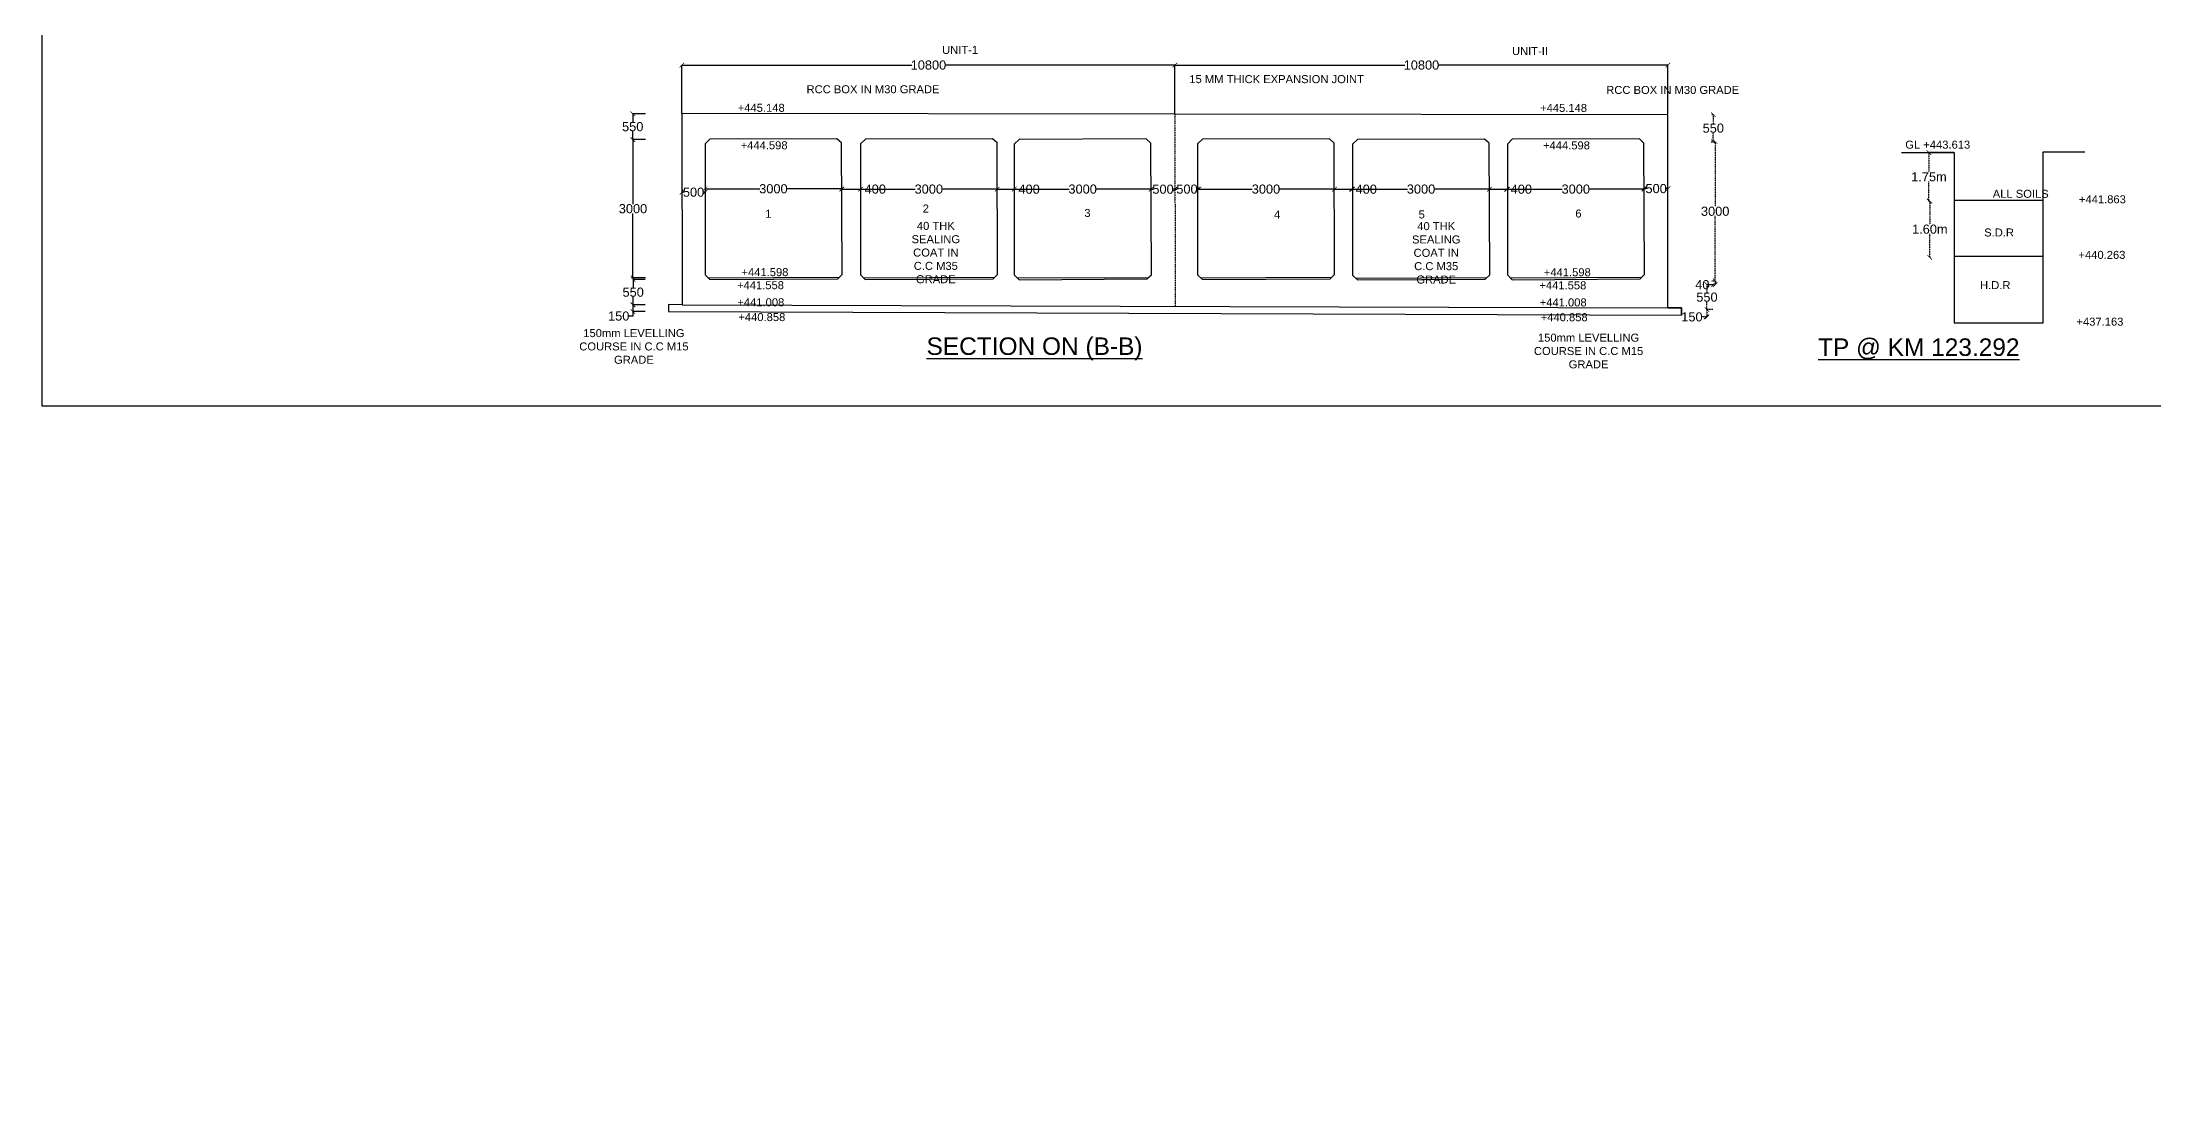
# Model space of a CAD drawing. Header units: inches. Extents: x -25940 to 116401, y 67945 to 197802.
# Drawn here: x -25940 to 66419, y 67945 to 114386 of the extents above; entities that cross this region are included whole.
import ezdxf
from ezdxf.enums import TextEntityAlignment as Align

# ---------------------------------------------------------------- set-up
doc = ezdxf.new("R2010")
doc.units = ezdxf.units.IN
doc.header["$MEASUREMENT"] = 0
doc.linetypes.add('HIDDEN2', pattern=[0.1875, 0.125, -0.0625])
for name, color, linetype in [('DIM', 7, 'Continuous'), ('DIM TEXT', 7, 'Continuous'), ('LINE', 7, 'Continuous'), ('TEXT', 7, 'Continuous')]:
    doc.layers.add(name, color=color, linetype=linetype)
doc.styles.get("Standard").update_dxf_attribs({"font": 'arial.ttf'})
doc.dimstyles.new('ST1', dxfattribs={"dimtxt": 400, "dimasz": 200, "dimexe": 0.18, "dimexo": 0.0625, "dimgap": 0.09, "dimtad": 0, "dimtih": 1, "dimtoh": 1, "dimdec": 0, "dimzin": 0, "dimdsep": 46, "dimtxsty": 'Standard', "dimblk": 'ARCHTICK', "dimcen": 0.09, "dimadec": 0, "dimazin": 0, "dimtfac": 1, "dimtdec": 0, "dimtofl": 0, "dimtmove": 0, "dimatfit": 3, "dimldrblk": 'ARCHTICK', "dimfxl": 1, "dimtolj": 1, "dimtzin": 0, "dimarcsym": 0})
doc.dimstyles.new('ST100', dxfattribs={"dimtxt": 100, "dimasz": 200, "dimexe": 0.18, "dimexo": 0.0625, "dimgap": 0.09, "dimtad": 0, "dimdec": 0, "dimzin": 0, "dimdsep": 46, "dimtxsty": 'Standard', "dimblk": 'ARCHTICK', "dimcen": 0.09, "dimadec": 0, "dimazin": 0, "dimtfac": 1, "dimtdec": 0, "dimtofl": 0, "dimtmove": 0, "dimatfit": 3, "dimldrblk": 'ARCHTICK', "dimfxl": 1, "dimtolj": 1, "dimtzin": 0, "dimarcsym": 0})

# ---------------------------------------------------------------- blocks, each defined once
blk = doc.blocks.new('_ArchTick')
at = {"color": 0, "linetype": 'ByBlock', "const_width": 0.15}
blk.add_lwpolyline([(-0.5, -0.5), (0.5, 0.5)], dxfattribs=at)
blk = doc.blocks.new('*D51')
at = {"layer": 'Defpoints', "color": 0, "transparency": 16777216}
for p in [(23605, 113386), (2041, 111269), (23605, 111241)]:
    blk.add_point(p, dxfattribs=at)
at = {"layer": 'DIM', "color": 0, "lineweight": -2, "transparency": 16777216}
for p, q in [((2041, 111269), (2041, 113387)), ((2041, 113386), (12090, 113386)), ((23605, 113386), (13557, 113386)), ((23605, 111241), (23605, 113387))]:
    blk.add_line(p, q, dxfattribs=at)
at = {"layer": 'DIM', "color": 0, "lineweight": -2, "transparency": 16777216, "xscale": 200, "yscale": 200, "zscale": 200, "rotation": 180}
blk.add_blockref('_ArchTick', (2041, 113386), dxfattribs=at)
at = {"layer": 'DIM', "color": 0, "lineweight": -2, "transparency": 16777216, "xscale": 200, "yscale": 200, "zscale": 200}
blk.add_blockref('_ArchTick', (23605, 113386), dxfattribs=at)
at = {"layer": 'DIM', "color": 0, "transparency": 16777216, "insert": (12823, 113386), "char_height": 400, "attachment_point": 5}
blk.add_mtext('\\A1;10800', dxfattribs=at)
blk = doc.blocks.new('*D52')
at = {"layer": 'Defpoints', "color": 0, "transparency": 16777216}
for p in [(45169, 113386), (23605, 111269), (45169, 111241)]:
    blk.add_point(p, dxfattribs=at)
at = {"layer": 'DIM', "color": 0, "lineweight": -2, "transparency": 16777216}
for p, q in [((23605, 111269), (23605, 113387)), ((23605, 113386), (33654, 113386)), ((45169, 113386), (35121, 113386)), ((45169, 111241), (45169, 113387))]:
    blk.add_line(p, q, dxfattribs=at)
at = {"layer": 'DIM', "color": 0, "lineweight": -2, "transparency": 16777216, "xscale": 200, "yscale": 200, "zscale": 200, "rotation": 180}
blk.add_blockref('_ArchTick', (23605, 113386), dxfattribs=at)
at = {"layer": 'DIM', "color": 0, "lineweight": -2, "transparency": 16777216, "xscale": 200, "yscale": 200, "zscale": 200}
blk.add_blockref('_ArchTick', (45169, 113386), dxfattribs=at)
at = {"layer": 'DIM', "color": 0, "transparency": 16777216, "insert": (34387, 113386), "char_height": 400, "attachment_point": 5}
blk.add_mtext('\\A1;10800', dxfattribs=at)
blk = doc.blocks.new('*D53')
at = {"layer": 'Defpoints', "color": 0, "transparency": 16777216}
for p in [(440, 111256), (-112, 110124), (440, 110124)]:
    blk.add_point(p, dxfattribs=at)
at = {"layer": 'DIM', "color": 0, "lineweight": -2, "transparency": 16777216}
for p, q in [((440, 111256), (-113, 111256)), ((-112, 111256), (-112, 110894)), ((440, 110124), (-113, 110124)), ((-112, 110124), (-112, 110485))]:
    blk.add_line(p, q, dxfattribs=at)
at = {"layer": 'DIM', "color": 0, "lineweight": -2, "transparency": 16777216, "xscale": 200, "yscale": 200, "zscale": 200}
for p, rotation in [((-112, 111256), 90), ((-112, 110124), 270)]:
    blk.add_blockref('_ArchTick', p, dxfattribs=dict(at, rotation=rotation))
at = {"layer": 'DIM', "color": 0, "transparency": 16777216, "insert": (-112, 110690), "char_height": 400, "attachment_point": 5}
blk.add_mtext('\\A1;550', dxfattribs=at)
blk = doc.blocks.new('*D54')
at = {"layer": 'Defpoints', "color": 0, "transparency": 16777216}
for p in [(440, 110124), (-100, 104082), (440, 104082)]:
    blk.add_point(p, dxfattribs=at)
at = {"layer": 'DIM', "color": 0, "lineweight": -2, "transparency": 16777216}
for p, q in [((440, 110124), (-100, 110124)), ((-100, 110124), (-100, 107307)), ((-100, 104082), (-100, 106898)), ((440, 104082), (-100, 104082))]:
    blk.add_line(p, q, dxfattribs=at)
at = {"layer": 'DIM', "color": 0, "lineweight": -2, "transparency": 16777216, "xscale": 200, "yscale": 200, "zscale": 200}
for p, rotation in [((-100, 110124), 90), ((-100, 104082), 270)]:
    blk.add_blockref('_ArchTick', p, dxfattribs=dict(at, rotation=rotation))
at = {"layer": 'DIM', "color": 0, "transparency": 16777216, "insert": (-100, 107102), "char_height": 400, "attachment_point": 5}
blk.add_mtext('\\A1;3000', dxfattribs=at)
blk = doc.blocks.new('*D55')
at = {"layer": 'Defpoints', "color": 0, "transparency": 16777216}
for p in [(438, 104002), (-92, 102896), (438, 102896)]:
    blk.add_point(p, dxfattribs=at)
at = {"layer": 'DIM', "color": 0, "lineweight": -2, "transparency": 16777216}
for p, q in [((437, 104002), (-92, 104002)), ((-92, 104002), (-92, 103653)), ((-92, 102896), (-92, 103245)), ((437, 102896), (-92, 102896))]:
    blk.add_line(p, q, dxfattribs=at)
at = {"layer": 'DIM', "color": 0, "lineweight": -2, "transparency": 16777216, "xscale": 200, "yscale": 200, "zscale": 200}
for p, rotation in [((-92, 104002), 90), ((-92, 102896), 270)]:
    blk.add_blockref('_ArchTick', p, dxfattribs=dict(at, rotation=rotation))
at = {"layer": 'DIM', "color": 0, "transparency": 16777216, "insert": (-92, 103449), "char_height": 400, "attachment_point": 5}
blk.add_mtext('\\A1;550', dxfattribs=at)
blk = doc.blocks.new('*D56')
at = {"layer": 'Defpoints', "color": 0, "transparency": 16777216}
for p in [(-102, 102606), (438, 102896), (438, 102606)]:
    blk.add_point(p, dxfattribs=at)
at = {"layer": 'DIM', "color": 0, "lineweight": -2, "transparency": 16777216}
for p, q in [((437, 102896), (-102, 102896)), ((-102, 102896), (-102, 102606)), ((437, 102606), (-102, 102606)), ((-102, 102606), (-102, 102406)), ((-102, 102406), (-302, 102406))]:
    blk.add_line(p, q, dxfattribs=at)
at = {"layer": 'DIM', "color": 0, "lineweight": -2, "transparency": 16777216, "xscale": 200, "yscale": 200, "zscale": 200}
for p, rotation in [((-102, 102896), 90), ((-102, 102606), 270)]:
    blk.add_blockref('_ArchTick', p, dxfattribs=dict(at, rotation=rotation))
at = {"layer": 'DIM', "color": 0, "transparency": 16777216, "insert": (-724, 102406), "char_height": 400, "attachment_point": 5}
blk.add_mtext('\\A1;150', dxfattribs=at)
blk = doc.blocks.new('*D57')
at = {"layer": 'Defpoints', "color": 0, "transparency": 16777216}
for p in [(2045, 107949), (3050, 107949), (3050, 107824)]:
    blk.add_point(p, dxfattribs=at)
at = {"layer": 'DIM', "color": 0, "lineweight": -2, "transparency": 16777216}
for p, q in [((2045, 107948), (2045, 107824)), ((2045, 107824), (2106, 107824)), ((3050, 107824), (2989, 107824)), ((3050, 107948), (3050, 107824))]:
    blk.add_line(p, q, dxfattribs=at)
at = {"layer": 'DIM', "color": 0, "lineweight": -2, "transparency": 16777216, "xscale": 200, "yscale": 200, "zscale": 200, "rotation": 180}
blk.add_blockref('_ArchTick', (2045, 107824), dxfattribs=at)
at = {"layer": 'DIM', "color": 0, "lineweight": -2, "transparency": 16777216, "xscale": 200, "yscale": 200, "zscale": 200}
blk.add_blockref('_ArchTick', (3050, 107824), dxfattribs=at)
at = {"layer": 'DIM', "color": 0, "transparency": 16777216, "insert": (2548, 107824), "char_height": 400, "attachment_point": 5}
blk.add_mtext('\\A1;500', dxfattribs=at)
blk = doc.blocks.new('*D58')
at = {"layer": 'Defpoints', "color": 0, "transparency": 16777216}
for p in [(3050, 107949), (9033, 107972), (9033, 107971)]:
    blk.add_point(p, dxfattribs=at)
at = {"layer": 'DIM', "color": 0, "lineweight": -2, "transparency": 16777216}
for p, q in [((3050, 107949), (3050, 107972)), ((3050, 107972), (5445, 107972)), ((9033, 107972), (6638, 107972)), ((9033, 107971), (9033, 107972))]:
    blk.add_line(p, q, dxfattribs=at)
at = {"layer": 'DIM', "color": 0, "lineweight": -2, "transparency": 16777216, "xscale": 200, "yscale": 200, "zscale": 200, "rotation": 180}
blk.add_blockref('_ArchTick', (3050, 107972), dxfattribs=at)
at = {"layer": 'DIM', "color": 0, "lineweight": -2, "transparency": 16777216, "xscale": 200, "yscale": 200, "zscale": 200}
blk.add_blockref('_ArchTick', (9033, 107972), dxfattribs=at)
at = {"layer": 'DIM', "color": 0, "transparency": 16777216, "insert": (6042, 107972), "char_height": 400, "attachment_point": 5}
blk.add_mtext('\\A1;3000', dxfattribs=at)
blk = doc.blocks.new('*D59')
at = {"layer": 'Defpoints', "color": 0, "transparency": 16777216}
for p in [(9033, 107971), (9847, 107971), (9847, 107958)]:
    blk.add_point(p, dxfattribs=at)
at = {"layer": 'DIM', "color": 0, "lineweight": -2, "transparency": 16777216}
for p, q in [((9033, 107971), (9033, 107958)), ((9033, 107958), (9847, 107958)), ((9847, 107971), (9847, 107958)), ((9847, 107958), (10047, 107958))]:
    blk.add_line(p, q, dxfattribs=at)
at = {"layer": 'DIM', "color": 0, "lineweight": -2, "transparency": 16777216, "xscale": 200, "yscale": 200, "zscale": 200, "rotation": 180}
blk.add_blockref('_ArchTick', (9033, 107958), dxfattribs=at)
at = {"layer": 'DIM', "color": 0, "lineweight": -2, "transparency": 16777216, "xscale": 200, "yscale": 200, "zscale": 200}
blk.add_blockref('_ArchTick', (9847, 107958), dxfattribs=at)
at = {"layer": 'DIM', "color": 0, "transparency": 16777216, "insert": (10497, 107958), "char_height": 400, "attachment_point": 5}
blk.add_mtext('\\A1;400', dxfattribs=at)
blk = doc.blocks.new('*D60')
at = {"layer": 'Defpoints', "color": 0, "transparency": 16777216}
for p in [(9847, 107958), (15830, 107981), (15830, 107958)]:
    blk.add_point(p, dxfattribs=at)
at = {"layer": 'DIM', "color": 0, "lineweight": -2, "transparency": 16777216}
for p, q in [((9847, 107958), (9847, 107958)), ((9847, 107958), (12242, 107958)), ((15830, 107958), (13435, 107958)), ((15830, 107981), (15830, 107958))]:
    blk.add_line(p, q, dxfattribs=at)
at = {"layer": 'DIM', "color": 0, "lineweight": -2, "transparency": 16777216, "xscale": 200, "yscale": 200, "zscale": 200, "rotation": 180}
blk.add_blockref('_ArchTick', (9847, 107958), dxfattribs=at)
at = {"layer": 'DIM', "color": 0, "lineweight": -2, "transparency": 16777216, "xscale": 200, "yscale": 200, "zscale": 200}
blk.add_blockref('_ArchTick', (15830, 107958), dxfattribs=at)
at = {"layer": 'DIM', "color": 0, "transparency": 16777216, "insert": (12839, 107958), "char_height": 400, "attachment_point": 5}
blk.add_mtext('\\A1;3000', dxfattribs=at)
blk = doc.blocks.new('*D61')
at = {"layer": 'Defpoints', "color": 0, "transparency": 16777216}
for p in [(15830, 107958), (16577, 107958), (16577, 107954)]:
    blk.add_point(p, dxfattribs=at)
at = {"layer": 'DIM', "color": 0, "lineweight": -2, "transparency": 16777216}
for p, q in [((15830, 107958), (15830, 107953)), ((15830, 107954), (16577, 107954)), ((16577, 107958), (16577, 107953)), ((16577, 107954), (16777, 107954))]:
    blk.add_line(p, q, dxfattribs=at)
at = {"layer": 'DIM', "color": 0, "lineweight": -2, "transparency": 16777216, "xscale": 200, "yscale": 200, "zscale": 200, "rotation": 180}
blk.add_blockref('_ArchTick', (15830, 107954), dxfattribs=at)
at = {"layer": 'DIM', "color": 0, "lineweight": -2, "transparency": 16777216, "xscale": 200, "yscale": 200, "zscale": 200}
blk.add_blockref('_ArchTick', (16577, 107954), dxfattribs=at)
at = {"layer": 'DIM', "color": 0, "transparency": 16777216, "insert": (17226, 107954), "char_height": 400, "attachment_point": 5}
blk.add_mtext('\\A1;400', dxfattribs=at)
blk = doc.blocks.new('*D123')
at = {"layer": 'Defpoints', "color": 0, "transparency": 16777216}
for p in [(16577, 107958), (22559, 107981), (22559, 107958)]:
    blk.add_point(p, dxfattribs=at)
at = {"layer": 'DIM', "color": 0, "lineweight": -2, "transparency": 16777216}
for p, q in [((16577, 107958), (16577, 107958)), ((16577, 107958), (18972, 107958)), ((22559, 107958), (20165, 107958)), ((22559, 107981), (22559, 107958))]:
    blk.add_line(p, q, dxfattribs=at)
at = {"layer": 'DIM', "color": 0, "lineweight": -2, "transparency": 16777216, "xscale": 200, "yscale": 200, "zscale": 200, "rotation": 180}
blk.add_blockref('_ArchTick', (16577, 107958), dxfattribs=at)
at = {"layer": 'DIM', "color": 0, "lineweight": -2, "transparency": 16777216, "xscale": 200, "yscale": 200, "zscale": 200}
blk.add_blockref('_ArchTick', (22559, 107958), dxfattribs=at)
at = {"layer": 'DIM', "color": 0, "transparency": 16777216, "insert": (19568, 107958), "char_height": 400, "attachment_point": 5}
blk.add_mtext('\\A1;3000', dxfattribs=at)
blk = doc.blocks.new('*D124')
at = {"layer": 'Defpoints', "color": 0, "transparency": 16777216}
for p in [(24594, 107958), (30577, 107981), (30577, 107958)]:
    blk.add_point(p, dxfattribs=at)
at = {"layer": 'DIM', "color": 0, "lineweight": -2, "transparency": 16777216}
for p, q in [((24594, 107958), (24594, 107958)), ((24594, 107958), (26989, 107958)), ((30577, 107958), (28182, 107958)), ((30577, 107981), (30577, 107958))]:
    blk.add_line(p, q, dxfattribs=at)
at = {"layer": 'DIM', "color": 0, "lineweight": -2, "transparency": 16777216, "xscale": 200, "yscale": 200, "zscale": 200, "rotation": 180}
blk.add_blockref('_ArchTick', (24594, 107958), dxfattribs=at)
at = {"layer": 'DIM', "color": 0, "lineweight": -2, "transparency": 16777216, "xscale": 200, "yscale": 200, "zscale": 200}
blk.add_blockref('_ArchTick', (30577, 107958), dxfattribs=at)
at = {"layer": 'DIM', "color": 0, "transparency": 16777216, "insert": (27586, 107958), "char_height": 400, "attachment_point": 5}
blk.add_mtext('\\A1;3000', dxfattribs=at)
blk = doc.blocks.new('*D125')
at = {"layer": 'Defpoints', "color": 0, "transparency": 16777216}
for p in [(31376, 107958), (37359, 107981), (37359, 107958)]:
    blk.add_point(p, dxfattribs=at)
at = {"layer": 'DIM', "color": 0, "lineweight": -2, "transparency": 16777216}
for p, q in [((31376, 107958), (31376, 107958)), ((31376, 107958), (33771, 107958)), ((37359, 107958), (34964, 107958)), ((37359, 107981), (37359, 107958))]:
    blk.add_line(p, q, dxfattribs=at)
at = {"layer": 'DIM', "color": 0, "lineweight": -2, "transparency": 16777216, "xscale": 200, "yscale": 200, "zscale": 200, "rotation": 180}
blk.add_blockref('_ArchTick', (31376, 107958), dxfattribs=at)
at = {"layer": 'DIM', "color": 0, "lineweight": -2, "transparency": 16777216, "xscale": 200, "yscale": 200, "zscale": 200}
blk.add_blockref('_ArchTick', (37359, 107958), dxfattribs=at)
at = {"layer": 'DIM', "color": 0, "transparency": 16777216, "insert": (34368, 107958), "char_height": 400, "attachment_point": 5}
blk.add_mtext('\\A1;3000', dxfattribs=at)
blk = doc.blocks.new('*D126')
at = {"layer": 'Defpoints', "color": 0, "transparency": 16777216}
for p in [(38145, 107958), (44128, 107981), (44128, 107958)]:
    blk.add_point(p, dxfattribs=at)
at = {"layer": 'DIM', "color": 0, "lineweight": -2, "transparency": 16777216}
for p, q in [((38145, 107958), (38145, 107958)), ((38145, 107958), (40540, 107958)), ((44128, 107958), (41733, 107958)), ((44128, 107981), (44128, 107958))]:
    blk.add_line(p, q, dxfattribs=at)
at = {"layer": 'DIM', "color": 0, "lineweight": -2, "transparency": 16777216, "xscale": 200, "yscale": 200, "zscale": 200, "rotation": 180}
blk.add_blockref('_ArchTick', (38145, 107958), dxfattribs=at)
at = {"layer": 'DIM', "color": 0, "lineweight": -2, "transparency": 16777216, "xscale": 200, "yscale": 200, "zscale": 200}
blk.add_blockref('_ArchTick', (44128, 107958), dxfattribs=at)
at = {"layer": 'DIM', "color": 0, "transparency": 16777216, "insert": (41137, 107958), "char_height": 400, "attachment_point": 5}
blk.add_mtext('\\A1;3000', dxfattribs=at)
blk = doc.blocks.new('*D127')
at = {"layer": 'Defpoints', "color": 0, "transparency": 16777216}
for p in [(30577, 107958), (31324, 107958), (31324, 107954)]:
    blk.add_point(p, dxfattribs=at)
at = {"layer": 'DIM', "color": 0, "lineweight": -2, "transparency": 16777216}
for p, q in [((30577, 107958), (30577, 107953)), ((30577, 107954), (31324, 107954)), ((31324, 107958), (31324, 107953)), ((31324, 107954), (31524, 107954))]:
    blk.add_line(p, q, dxfattribs=at)
at = {"layer": 'DIM', "color": 0, "lineweight": -2, "transparency": 16777216, "xscale": 200, "yscale": 200, "zscale": 200, "rotation": 180}
blk.add_blockref('_ArchTick', (30577, 107954), dxfattribs=at)
at = {"layer": 'DIM', "color": 0, "lineweight": -2, "transparency": 16777216, "xscale": 200, "yscale": 200, "zscale": 200}
blk.add_blockref('_ArchTick', (31324, 107954), dxfattribs=at)
at = {"layer": 'DIM', "color": 0, "transparency": 16777216, "insert": (31973, 107954), "char_height": 400, "attachment_point": 5}
blk.add_mtext('\\A1;400', dxfattribs=at)
blk = doc.blocks.new('*D128')
at = {"layer": 'Defpoints', "color": 0, "transparency": 16777216}
for p in [(37359, 107958), (38106, 107958), (38106, 107954)]:
    blk.add_point(p, dxfattribs=at)
at = {"layer": 'DIM', "color": 0, "lineweight": -2, "transparency": 16777216}
for p, q in [((37359, 107958), (37359, 107953)), ((37359, 107954), (38106, 107954)), ((38106, 107958), (38106, 107953)), ((38106, 107954), (38306, 107954))]:
    blk.add_line(p, q, dxfattribs=at)
at = {"layer": 'DIM', "color": 0, "lineweight": -2, "transparency": 16777216, "xscale": 200, "yscale": 200, "zscale": 200, "rotation": 180}
blk.add_blockref('_ArchTick', (37359, 107954), dxfattribs=at)
at = {"layer": 'DIM', "color": 0, "lineweight": -2, "transparency": 16777216, "xscale": 200, "yscale": 200, "zscale": 200}
blk.add_blockref('_ArchTick', (38106, 107954), dxfattribs=at)
at = {"layer": 'DIM', "color": 0, "transparency": 16777216, "insert": (38755, 107954), "char_height": 400, "attachment_point": 5}
blk.add_mtext('\\A1;400', dxfattribs=at)
blk = doc.blocks.new('*D129')
at = {"layer": 'Defpoints', "color": 0, "transparency": 16777216}
for p in [(22559, 107958), (23607, 107958), (23607, 107954)]:
    blk.add_point(p, dxfattribs=at)
at = {"layer": 'DIM', "color": 0, "lineweight": -2, "transparency": 16777216}
for p, q in [((22559, 107958), (22559, 107953)), ((22559, 107954), (22642, 107954)), ((23607, 107954), (23525, 107954)), ((23607, 107958), (23607, 107953))]:
    blk.add_line(p, q, dxfattribs=at)
at = {"layer": 'DIM', "color": 0, "lineweight": -2, "transparency": 16777216, "xscale": 200, "yscale": 200, "zscale": 200, "rotation": 180}
blk.add_blockref('_ArchTick', (22559, 107954), dxfattribs=at)
at = {"layer": 'DIM', "color": 0, "lineweight": -2, "transparency": 16777216, "xscale": 200, "yscale": 200, "zscale": 200}
blk.add_blockref('_ArchTick', (23607, 107954), dxfattribs=at)
at = {"layer": 'DIM', "color": 0, "transparency": 16777216, "insert": (23083, 107954), "char_height": 400, "attachment_point": 5}
blk.add_mtext('\\A1;500', dxfattribs=at)
blk = doc.blocks.new('*D130')
at = {"layer": 'Defpoints', "color": 0, "transparency": 16777216}
for p in [(23607, 107962), (24655, 107962), (24655, 107958)]:
    blk.add_point(p, dxfattribs=at)
at = {"layer": 'DIM', "color": 0, "lineweight": -2, "transparency": 16777216}
for p, q in [((23607, 107962), (23607, 107958)), ((23607, 107958), (23690, 107958)), ((24655, 107958), (24572, 107958)), ((24655, 107962), (24655, 107958))]:
    blk.add_line(p, q, dxfattribs=at)
at = {"layer": 'DIM', "color": 0, "lineweight": -2, "transparency": 16777216, "xscale": 200, "yscale": 200, "zscale": 200, "rotation": 180}
blk.add_blockref('_ArchTick', (23607, 107958), dxfattribs=at)
at = {"layer": 'DIM', "color": 0, "lineweight": -2, "transparency": 16777216, "xscale": 200, "yscale": 200, "zscale": 200}
blk.add_blockref('_ArchTick', (24655, 107958), dxfattribs=at)
at = {"layer": 'DIM', "color": 0, "transparency": 16777216, "insert": (24131, 107958), "char_height": 400, "attachment_point": 5}
blk.add_mtext('\\A1;500', dxfattribs=at)
blk = doc.blocks.new('*D131')
at = {"layer": 'Defpoints', "color": 0, "transparency": 16777216}
for p in [(44128, 107985), (45176, 107985), (45176, 107981)]:
    blk.add_point(p, dxfattribs=at)
at = {"layer": 'DIM', "color": 0, "lineweight": -2, "transparency": 16777216}
for p, q in [((44128, 107985), (44128, 107981)), ((44128, 107981), (44210, 107981)), ((45176, 107981), (45093, 107981)), ((45176, 107985), (45176, 107981))]:
    blk.add_line(p, q, dxfattribs=at)
at = {"layer": 'DIM', "color": 0, "lineweight": -2, "transparency": 16777216, "xscale": 200, "yscale": 200, "zscale": 200, "rotation": 180}
blk.add_blockref('_ArchTick', (44128, 107981), dxfattribs=at)
at = {"layer": 'DIM', "color": 0, "lineweight": -2, "transparency": 16777216, "xscale": 200, "yscale": 200, "zscale": 200}
blk.add_blockref('_ArchTick', (45176, 107981), dxfattribs=at)
at = {"layer": 'DIM', "color": 0, "transparency": 16777216, "insert": (44652, 107981), "char_height": 400, "attachment_point": 5}
blk.add_mtext('\\A1;500', dxfattribs=at)
blk = doc.blocks.new('*D132')
at = {"layer": 'Defpoints', "color": 0, "linetype": 'HIDDEN2', "transparency": 16777216}
for p in [(47095, 111217), (47066, 110034), (47152, 110034)]:
    blk.add_point(p, dxfattribs=at)
at = {"layer": 'DIM', "color": 0, "linetype": 'HIDDEN2', "lineweight": -2, "transparency": 16777216}
for p, q in [((47095, 111217), (47153, 111217)), ((47152, 111217), (47152, 110830)), ((47066, 110034), (47153, 110034)), ((47152, 110034), (47152, 110422))]:
    blk.add_line(p, q, dxfattribs=at)
at = {"layer": 'DIM', "color": 0, "linetype": 'HIDDEN2', "lineweight": -2, "transparency": 16777216, "xscale": 200, "yscale": 200, "zscale": 200}
for p, rotation in [((47152, 111217), 90), ((47152, 110034), 270)]:
    blk.add_blockref('_ArchTick', p, dxfattribs=dict(at, rotation=rotation))
at = {"layer": 'DIM', "color": 0, "linetype": 'HIDDEN2', "transparency": 16777216, "insert": (47152, 110626), "char_height": 400, "attachment_point": 5}
blk.add_mtext('\\A1;550', dxfattribs=at)
blk = doc.blocks.new('*D133')
at = {"layer": 'Defpoints', "color": 0, "linetype": 'HIDDEN2', "transparency": 16777216}
for p in [(47152, 110034), (47095, 103944), (47235, 103944)]:
    blk.add_point(p, dxfattribs=at)
at = {"layer": 'DIM', "color": 0, "linetype": 'HIDDEN2', "lineweight": -2, "transparency": 16777216}
for p, q in [((47152, 110034), (47235, 110034)), ((47235, 110034), (47235, 107193)), ((47235, 103944), (47235, 106785)), ((47095, 103944), (47235, 103944))]:
    blk.add_line(p, q, dxfattribs=at)
at = {"layer": 'DIM', "color": 0, "linetype": 'HIDDEN2', "lineweight": -2, "transparency": 16777216, "xscale": 200, "yscale": 200, "zscale": 200}
for p, rotation in [((47235, 110034), 90), ((47235, 103944), 270)]:
    blk.add_blockref('_ArchTick', p, dxfattribs=dict(at, rotation=rotation))
at = {"layer": 'DIM', "color": 0, "linetype": 'HIDDEN2', "transparency": 16777216, "insert": (47235, 106989), "char_height": 400, "attachment_point": 5}
blk.add_mtext('\\A1;3000', dxfattribs=at)
blk = doc.blocks.new('*D134')
at = {"layer": 'Defpoints', "color": 0, "linetype": 'HIDDEN2', "transparency": 16777216}
for p in [(47166, 103814), (47166, 103777), (47235, 103944)]:
    blk.add_point(p, dxfattribs=at)
at = {"layer": 'DIM', "color": 0, "linetype": 'HIDDEN2', "lineweight": -2, "transparency": 16777216}
for p, q in [((47166, 103777), (46966, 103777)), ((47166, 103814), (47166, 103777)), ((47235, 103777), (47166, 103777)), ((47235, 103944), (47235, 103777))]:
    blk.add_line(p, q, dxfattribs=at)
at = {"layer": 'DIM', "color": 0, "linetype": 'HIDDEN2', "lineweight": -2, "transparency": 16777216, "xscale": 200, "yscale": 200, "zscale": 200, "rotation": 180}
blk.add_blockref('_ArchTick', (47166, 103777), dxfattribs=at)
at = {"layer": 'DIM', "color": 0, "linetype": 'HIDDEN2', "lineweight": -2, "transparency": 16777216, "xscale": 200, "yscale": 200, "zscale": 200}
blk.add_blockref('_ArchTick', (47235, 103777), dxfattribs=at)
at = {"layer": 'DIM', "color": 0, "linetype": 'HIDDEN2', "transparency": 16777216, "insert": (46672, 103777), "char_height": 400, "attachment_point": 5}
blk.add_mtext('\\A1;40', dxfattribs=at)
blk = doc.blocks.new('*D135')
at = {"layer": 'Defpoints', "color": 0, "linetype": 'HIDDEN2', "transparency": 16777216}
for p in [(47235, 103777), (46875, 102687), (47129, 102687)]:
    blk.add_point(p, dxfattribs=at)
at = {"layer": 'DIM', "color": 0, "linetype": 'HIDDEN2', "lineweight": -2, "transparency": 16777216}
for p, q in [((47235, 103777), (46874, 103777)), ((46875, 103777), (46875, 103436)), ((47129, 102687), (46874, 102687)), ((46875, 102687), (46875, 103028))]:
    blk.add_line(p, q, dxfattribs=at)
at = {"layer": 'DIM', "color": 0, "linetype": 'HIDDEN2', "lineweight": -2, "transparency": 16777216, "xscale": 200, "yscale": 200, "zscale": 200}
for p, rotation in [((46875, 103777), 90), ((46875, 102687), 270)]:
    blk.add_blockref('_ArchTick', p, dxfattribs=dict(at, rotation=rotation))
at = {"layer": 'DIM', "color": 0, "linetype": 'HIDDEN2', "transparency": 16777216, "insert": (46875, 103232), "char_height": 400, "attachment_point": 5}
blk.add_mtext('\\A1;550', dxfattribs=at)
blk = doc.blocks.new('*D136')
at = {"layer": 'Defpoints', "color": 0, "linetype": 'HIDDEN2', "transparency": 16777216}
for p in [(46874, 102687), (46840, 102368), (46840, 102368)]:
    blk.add_point(p, dxfattribs=at)
at = {"layer": 'DIM', "color": 0, "linetype": 'HIDDEN2', "lineweight": -2, "transparency": 16777216}
for p, q in [((46874, 102687), (46874, 102367)), ((46840, 102368), (46640, 102368)), ((46840, 102368), (46840, 102368)), ((46874, 102368), (46840, 102368))]:
    blk.add_line(p, q, dxfattribs=at)
at = {"layer": 'DIM', "color": 0, "linetype": 'HIDDEN2', "lineweight": -2, "transparency": 16777216, "xscale": 200, "yscale": 200, "zscale": 200, "rotation": 180}
blk.add_blockref('_ArchTick', (46840, 102368), dxfattribs=at)
at = {"layer": 'DIM', "color": 0, "linetype": 'HIDDEN2', "lineweight": -2, "transparency": 16777216, "xscale": 200, "yscale": 200, "zscale": 200}
blk.add_blockref('_ArchTick', (46874, 102368), dxfattribs=at)
at = {"layer": 'DIM', "color": 0, "linetype": 'HIDDEN2', "transparency": 16777216, "insert": (46218, 102368), "char_height": 400, "attachment_point": 5}
blk.add_mtext('\\A1;150', dxfattribs=at)
blk = doc.blocks.new('*D137')
at = {"layer": 'Defpoints', "color": 0, "linetype": 'HIDDEN2', "transparency": 16777216}
for p in [(56584, 109556), (57684, 109556), (56597, 107438)]:
    blk.add_point(p, dxfattribs=at)
at = {"layer": 'DIM', "color": 0, "linetype": 'HIDDEN2', "lineweight": -2, "transparency": 16777216}
for p, q in [((57684, 109556), (56584, 109556)), ((56584, 109556), (56584, 108701)), ((56584, 107438), (56584, 108292)), ((56597, 107438), (56584, 107438))]:
    blk.add_line(p, q, dxfattribs=at)
at = {"layer": 'DIM', "color": 0, "linetype": 'HIDDEN2', "lineweight": -2, "transparency": 16777216, "xscale": 200, "yscale": 200, "zscale": 200}
for p, rotation in [((56584, 109556), 90), ((56584, 107438), 270)]:
    blk.add_blockref('_ArchTick', p, dxfattribs=dict(at, rotation=rotation))
at = {"layer": 'DIM', "color": 0, "linetype": 'HIDDEN2', "transparency": 16777216, "insert": (56584, 108497), "char_height": 400, "attachment_point": 5}
blk.add_mtext('\\A1;1.75m', dxfattribs=at)
blk = doc.blocks.new('*D138')
at = {"layer": 'Defpoints', "color": 0, "linetype": 'HIDDEN2', "transparency": 16777216}
for p in [(56584, 107438), (56623, 104975), (56650, 104975)]:
    blk.add_point(p, dxfattribs=at)
at = {"layer": 'DIM', "color": 0, "linetype": 'HIDDEN2', "lineweight": -2, "transparency": 16777216}
for p, q in [((56584, 107438), (56623, 107438)), ((56623, 107438), (56623, 106411)), ((56623, 104975), (56623, 106002)), ((56650, 104975), (56623, 104975))]:
    blk.add_line(p, q, dxfattribs=at)
at = {"layer": 'DIM', "color": 0, "linetype": 'HIDDEN2', "lineweight": -2, "transparency": 16777216, "xscale": 200, "yscale": 200, "zscale": 200}
for p, rotation in [((56623, 107438), 90), ((56623, 104975), 270)]:
    blk.add_blockref('_ArchTick', p, dxfattribs=dict(at, rotation=rotation))
at = {"layer": 'DIM', "color": 0, "linetype": 'HIDDEN2', "transparency": 16777216, "insert": (56623, 106206), "char_height": 400, "attachment_point": 5}
blk.add_mtext('\\A1;1.60m', dxfattribs=at)

msp = doc.modelspace()

# ---------------------------------------------------------------- linework, layer by layer
at = {"layer": 'LINE'}
for points in [[(1451.9, 102907.1), (1451.9, 102603.6), (45758.9, 102443.1), (45758.9, 102762.1), (45169.4, 102762.1), (45169.4, 111212.6), (2041.4, 111268.6), (2049.9, 102904.1), (1451.9, 102907.1)], [(3266.9, 110144.6), (3050.4, 109937.1), (3050.4, 104212.6), (3264.4, 104000.1), (8854.4, 104035.6), (9046.9, 104224.1), (9025.4, 109977.1), (8822.9, 110163.6), (3266.9, 110144.6)], [(10063.9, 110144.6), (9847.4, 109937.1), (9847.4, 104212.6), (10061.4, 104000.1), (15651.4, 104035.6), (15843.9, 104224.1), (15822.4, 109977.1), (15619.9, 110163.6), (10063.9, 110144.6)], [(16793.4, 110137.1), (16576.9, 109929.6), (16576.9, 104205.1), (16790.9, 103992.6), (22380.9, 104028.1), (22573.4, 104216.6), (22551.9, 109969.6), (22349.4, 110156.1), (16793.4, 110137.1)], [(24810.9, 110144.1), (24594.4, 109936.6), (24594.4, 104212.1), (24808.4, 103999.6), (30398.4, 104035.1), (30590.9, 104223.6), (30569.4, 109976.6), (30366.9, 110163.1), (24810.9, 110144.1)], [(31592.9, 110130.6), (31376.4, 109923.1), (31376.4, 104198.6), (31590.4, 103986.1), (37180.4, 104021.6), (37372.9, 104210.1), (37351.4, 109963.1), (37148.9, 110149.6), (31592.9, 110130.6)], [(38361.9, 110139.1), (38145.4, 109931.6), (38145.4, 104207.1), (38359.4, 103994.6), (43949.4, 104030.1), (44141.9, 104218.6), (44120.4, 109971.6), (43917.9, 110158.1), (38361.9, 110139.1)], [(55380.4, 109555.6), (57684.4, 109555.6), (57684.4, 102102.6), (61584.9, 102102.6), (61584.9, 109593.6), (63399.4, 109593.6)], [(57684.4, 107476.6), (61584.9, 107476.6)], [(57684.4, 105031.1), (61584.9, 105031.1)], [(3183.4, 104080.5), (8926.4, 104106)], [(9980.4, 104080.5), (15723.4, 104106)], [(16709.9, 104073), (22452.9, 104098.5)], [(24727.4, 104080), (30470.4, 104105.5)], [(31509.4, 104066.5), (37252.4, 104092)], [(38278.4, 104075), (44021.4, 104100.5)], [(2049.9, 102904.1), (45169.4, 102762.1)], [(45169.4, 102762.1), (45758.9, 102762.1), (45758.9, 102443.1)]]:
    msp.add_lwpolyline(points, dxfattribs=at)
at = {"layer": 'LINE', "linetype": 'HIDDEN2'}
msp.add_lwpolyline([(23605.4, 111240.6), (23609.7, 102833.1)], dxfattribs=at)
at = {"layer": 'TEXT'}
msp.add_lwpolyline([(-25939.8, 197802.2), (116401.4, 197802.2), (116401.4, 98457.2), (-25939.8, 98457.2)], close=True, dxfattribs=at)

# ---------------------------------------------------------------- texts
at = {"layer": 'DIM', "char_height": 765.711, "attachment_point": 5}
for s, insert in [('\\A1;{\\LSECTION ON (B-B)}', (17462.5, 100973.8)), ('\\A1;{\\LTP @ KM 123.292}', (56139.9, 100969))]:
    msp.add_mtext(s, dxfattribs=dict(at, insert=insert))
at = {"layer": 'DIM TEXT', "insert": (-13848.5, 67945.4), "char_height": 100, "width": 31.9, "attachment_point": 1}
msp.add_mtext('\\A1;', dxfattribs=at)
at = {"layer": 'TEXT'}
for s, p in [('UNIT-1', (13419, 113873.8)), ('UNIT-II', (38346.6, 113824.6)), ('15 MM THICK EXPANSION JOINT', (24234.9, 112595.9)), ('RCC BOX IN M30 GRADE', (7491.5, 112153.2)), ('RCC BOX IN M30 GRADE', (42470.7, 112123.1)), ('+445.148', (4482.2, 111341.3)), ('+445.148', (39577.2, 111335.8)), ('+444.598', (4609.2, 109702.7)), ('+444.598', (39704.2, 109697.2)), ('2', (12573.1, 106935.1)), ('1', (5682.5, 106705.3)), ('+441.598', (4645.3, 104152.1)), ('+441.598', (39740.3, 104146.6)), ('+441.558', (4450.5, 103581.9)), ('+441.558', (39545.5, 103576.4)), ('+441.008', (4465.1, 102833.7)), ('+440.858', (4509.2, 102185.7)), ('+441.008', (39560.1, 102828.2)), ('+440.858', (39604.2, 102180.2))]:
    msp.add_text(s, height=350, dxfattribs=at).set_placement(p)
at = {"layer": 'TEXT', "linetype": 'HIDDEN2'}
for s, p in [('3', (19777.6, 106917.4)), ('4', (28076.1, 106848.9)), ('5', (34397.8, 106850.6)), ('6', (41254.4, 106892))]:
    msp.add_text(s, height=350, dxfattribs=at).set_placement(p, align=Align.MIDDLE_CENTER)
at = {"layer": 'TEXT', "char_height": 350, "attachment_point": 5}
for s, insert, width in [('\\A1;GL +443.613', (56969.3, 109901.4), 4935.745), ('\\A1;ALL SOILS', (60599.5, 107752.4), 4935.745), ('\\A1;  +441.863', (64036, 107511.3), 4935.745), ('\\A1;40 THK SEALING COAT IN C.C M35 GRADE', (13145.6, 105182.2), 2922.613), ('\\A1;40 THK SEALING COAT IN C.C M35 GRADE', (35033, 105169.8), 2922.613), ('\\A1;S.D.R', (59652.4, 106060.5), 1301.317), ('\\A1;  +440.263', (64015.3, 105080.4), 4935.745), ('\\A1;H.D.R', (59484.5, 103758.1), 1301.317), ('\\A1;150mm LEVELLING COURSE IN C.C M15 GRADE', (-59.8, 101074.7), 4935.745), ('\\A1;150mm LEVELLING COURSE IN C.C M15 GRADE', (41697.2, 100874.7), 4935.745), ('\\A1;  +437.163', (63927.5, 102159.1), 4935.745)]:
    msp.add_mtext(s, dxfattribs=dict(at, insert=insert, width=width))

# ---------------------------------------------------------------- dimensions: what is measured, and where the dimension line sits
at = {"layer": 'DIM'}
for base, p1, p2, picture, middle in [((23605.4, 113386.5), (2041.4, 111268.6), (23605.4, 111240.6), '*D51', (12823.4, 113386.5)), ((45169.4, 113386.5), (23605.4, 111268.6), (45169.4, 111240.6), '*D52', (34387.4, 113386.5))]:
    dim = msp.add_linear_dim(base=base, p1=p1, p2=p2, text='10800', dimstyle='ST100', override={"dimtxt": 400}, dxfattribs=at)
    dim.commit()
    dim.dimension.update_dxf_attribs({"geometry": picture, "text_midpoint": middle})
dim = msp.add_linear_dim(base=(-112.5, 110123.5), p1=(440, 111256), p2=(440, 110123.5), angle=90, text='550', dimstyle='ST1', dxfattribs=at)
dim.commit()
dim.dimension.update_dxf_attribs({"geometry": '*D53', "text_midpoint": (-112.5, 110689.8), "dimtype": 160})
at = {"layer": 'DIM', "linetype": 'HIDDEN2'}
for base, p1, p2, text, picture, middle in [((47152.4, 110034.5), (47094.6, 111217.3), (47065.8, 110034.5), '550', '*D132', (47152.4, 110625.9)), ((47235.1, 103943.8), (47152.4, 110034.5), (47094.8, 103943.8), '3000', '*D133', (47235.1, 106989.1)), ((56584, 109555.6), (56597.3, 107437.7), (57684.4, 109555.6), '1.75m', '*D137', (56584, 108496.7)), ((56623.3, 104975), (56583.8, 107437.7), (56649.7, 104975), '1.60m', '*D138', (56623.3, 106206.4)), ((46874.5, 102686.9), (47235.1, 103777.2), (47128.9, 102686.9), '550', '*D135', (46874.5, 103232.1))]:
    dim = msp.add_linear_dim(base=base, p1=p1, p2=p2, angle=90, text=text, dimstyle='ST1', dxfattribs=at)
    dim.commit()
    dim.dimension.update_dxf_attribs({"geometry": picture, "text_midpoint": middle})
at = {"layer": 'DIM'}
for base, p1, p2, text, picture, middle in [((-99.5, 104081.5), (439.9, 110123.5), (439.9, 104081.5), '3000', '*D54', (-99.5, 107102.5)), ((-92, 102895.5), (437.5, 104002.5), (437.5, 102895.5), '550', '*D55', (-92, 103449)), ((-101.5, 102606.5), (437.5, 102895.5), (437.5, 102606.5), '150', '*D56', (-724, 102406.5))]:
    dim = msp.add_linear_dim(base=base, p1=p1, p2=p2, angle=90, text=text, dimstyle='ST1', dxfattribs=at)
    dim.commit()
    dim.dimension.update_dxf_attribs({"geometry": picture, "text_midpoint": middle})
for base, p1, p2, text, picture, middle in [((3050.4, 107824), (2044.8, 107948.5), (3050.4, 107948.5), '500', '*D57', (2547.6, 107824)), ((9032.9, 107971.5), (3050.4, 107948.5), (9032.9, 107970.9), '3000', '*D58', (6041.7, 107971.5)), ((9847.4, 107958.5), (9032.9, 107970.9), (9847.4, 107970.9), '400', '*D59', (10496.8, 107958.5)), ((16576.9, 107953.5), (15829.9, 107957.8), (16576.9, 107957.8), '400', '*D61', (17226.3, 107953.5)), ((23607.1, 107953.7), (22559.4, 107957.8), (23607.1, 107958), '500', '*D129', (23083.3, 107953.7)), ((24654.8, 107958.2), (23607.1, 107962.3), (24654.8, 107962.5), '500', '*D130', (24131, 107958.2)), ((31323.9, 107953.5), (30576.9, 107957.8), (31323.9, 107957.8), '400', '*D127', (31973.3, 107953.5)), ((38105.9, 107953.5), (37358.9, 107957.8), (38105.9, 107957.8), '400', '*D128', (38755.3, 107953.5)), ((45175.6, 107980.9), (44127.9, 107985), (45175.6, 107985.2), '500', '*D131', (44651.8, 107980.9))]:
    dim = msp.add_linear_dim(base=base, p1=p1, p2=p2, text=text, dimstyle='ST1', dxfattribs=at)
    dim.commit()
    dim.dimension.update_dxf_attribs({"geometry": picture, "text_midpoint": middle})
for base, p1, p2, picture, middle in [((15829.9, 107958), (9847.4, 107958.3), (15829.9, 107980.7), '*D60', (12838.7, 107958)), ((22559.4, 107958), (16576.9, 107958.3), (22559.4, 107980.7), '*D123', (19568.2, 107958)), ((30576.9, 107958), (24594.4, 107958.3), (30576.9, 107980.7), '*D124', (27585.7, 107958)), ((37358.9, 107958), (31376.4, 107958.3), (37358.9, 107980.7), '*D125', (34367.7, 107958)), ((44127.9, 107958), (38145.4, 107958.3), (44127.9, 107980.7), '*D126', (41136.7, 107958))]:
    dim = msp.add_linear_dim(base=base, p1=p1, p2=p2, text='3000', dimstyle='ST1', dxfattribs=at)
    dim.commit()
    dim.dimension.update_dxf_attribs({"geometry": picture, "text_midpoint": middle, "dimtype": 160})
at = {"layer": 'DIM', "linetype": 'HIDDEN2'}
for base, p1, p2, text, picture, middle in [((47166, 103777.4), (47235.1, 103943.8), (47166, 103814.4), '40', '*D134', (46672, 103777.4)), ((46840.2, 102367.5), (46874.3, 102686.9), (46840.2, 102367.5), '150', '*D136', (46217.7, 102367.5))]:
    dim = msp.add_linear_dim(base=base, p1=p1, p2=p2, text=text, dimstyle='ST1', dxfattribs=at)
    dim.commit()
    dim.dimension.update_dxf_attribs({"geometry": picture, "text_midpoint": middle})

doc.saveas('drawing.dxf')
